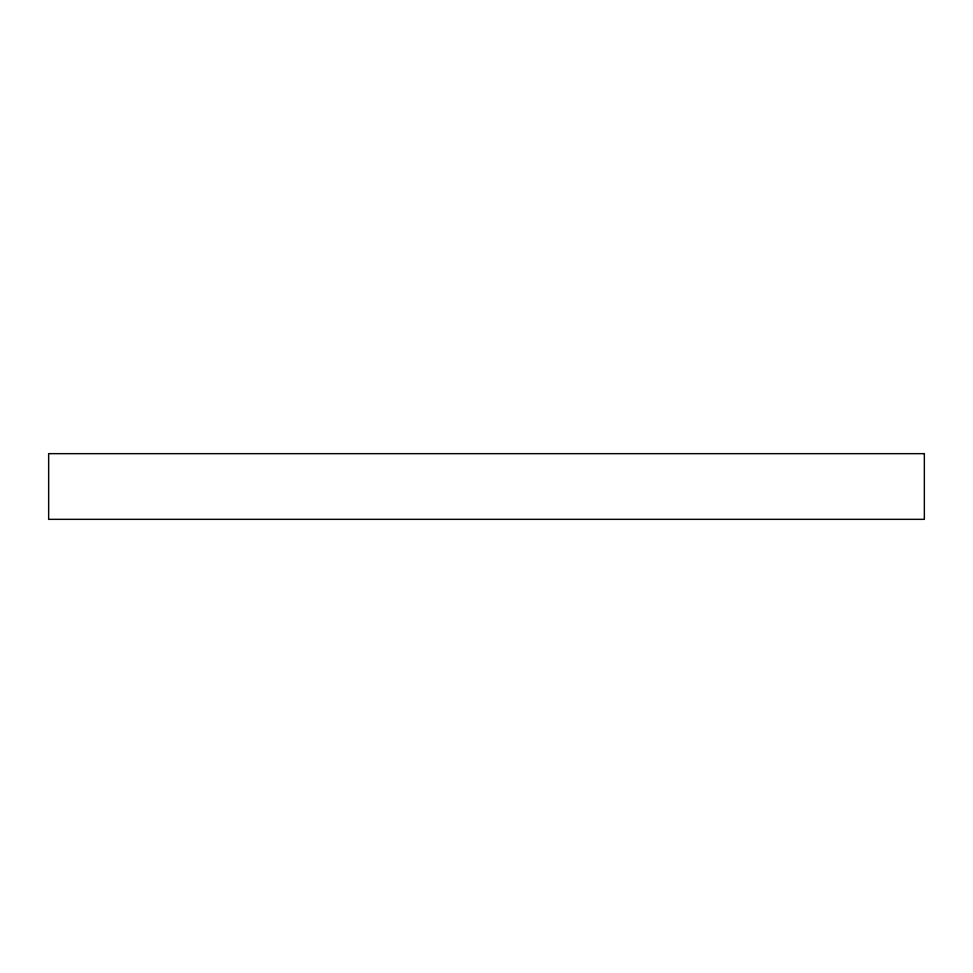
<?xml version="1.0" encoding="UTF-8"?>
<svg xmlns="http://www.w3.org/2000/svg" width="973" height="973" viewBox="0 0 973 973"><rect width="100%" height="100%" fill="white"/><g stroke="black" fill="none" stroke-linecap="round" stroke-linejoin="round"><path stroke-width="1.46" d="M924.35 453.661L48.65 453.661L48.65 519.339L924.35 519.339L924.35 453.661"/></g></svg>
